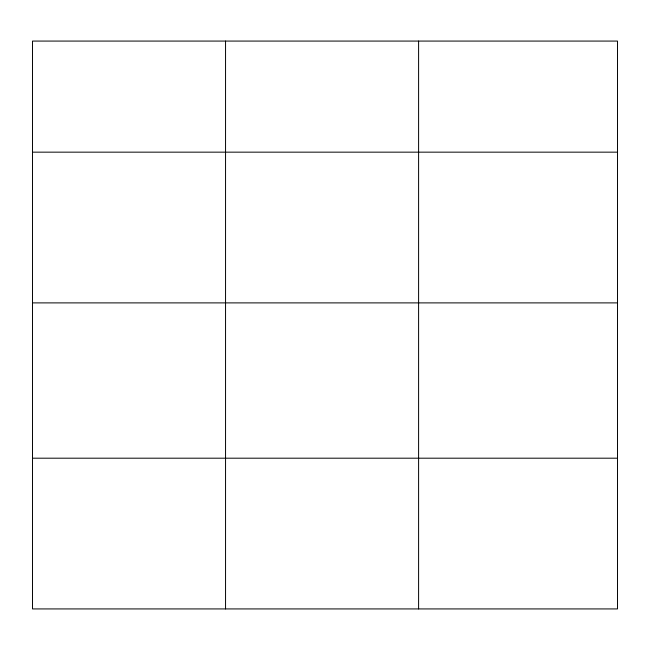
<?xml version="1.0" encoding="UTF-8"?>
<svg xmlns="http://www.w3.org/2000/svg" width="650" height="650" viewBox="0 0 650 650"><rect width="100%" height="100%" fill="white"/><g stroke="black" fill="none" stroke-linecap="round" stroke-linejoin="round"><path stroke-width="0.97" d="M617.5 302.892L617.5 41.072L32.5 41.072L32.5 608.928L617.5 608.928L617.5 302.892L32.5 302.892M32.5 152.157L617.5 152.157M32.5 458.193L617.5 458.193M418.6 41.072L418.6 608.928M225.55 41.072L225.55 608.928"/></g></svg>
